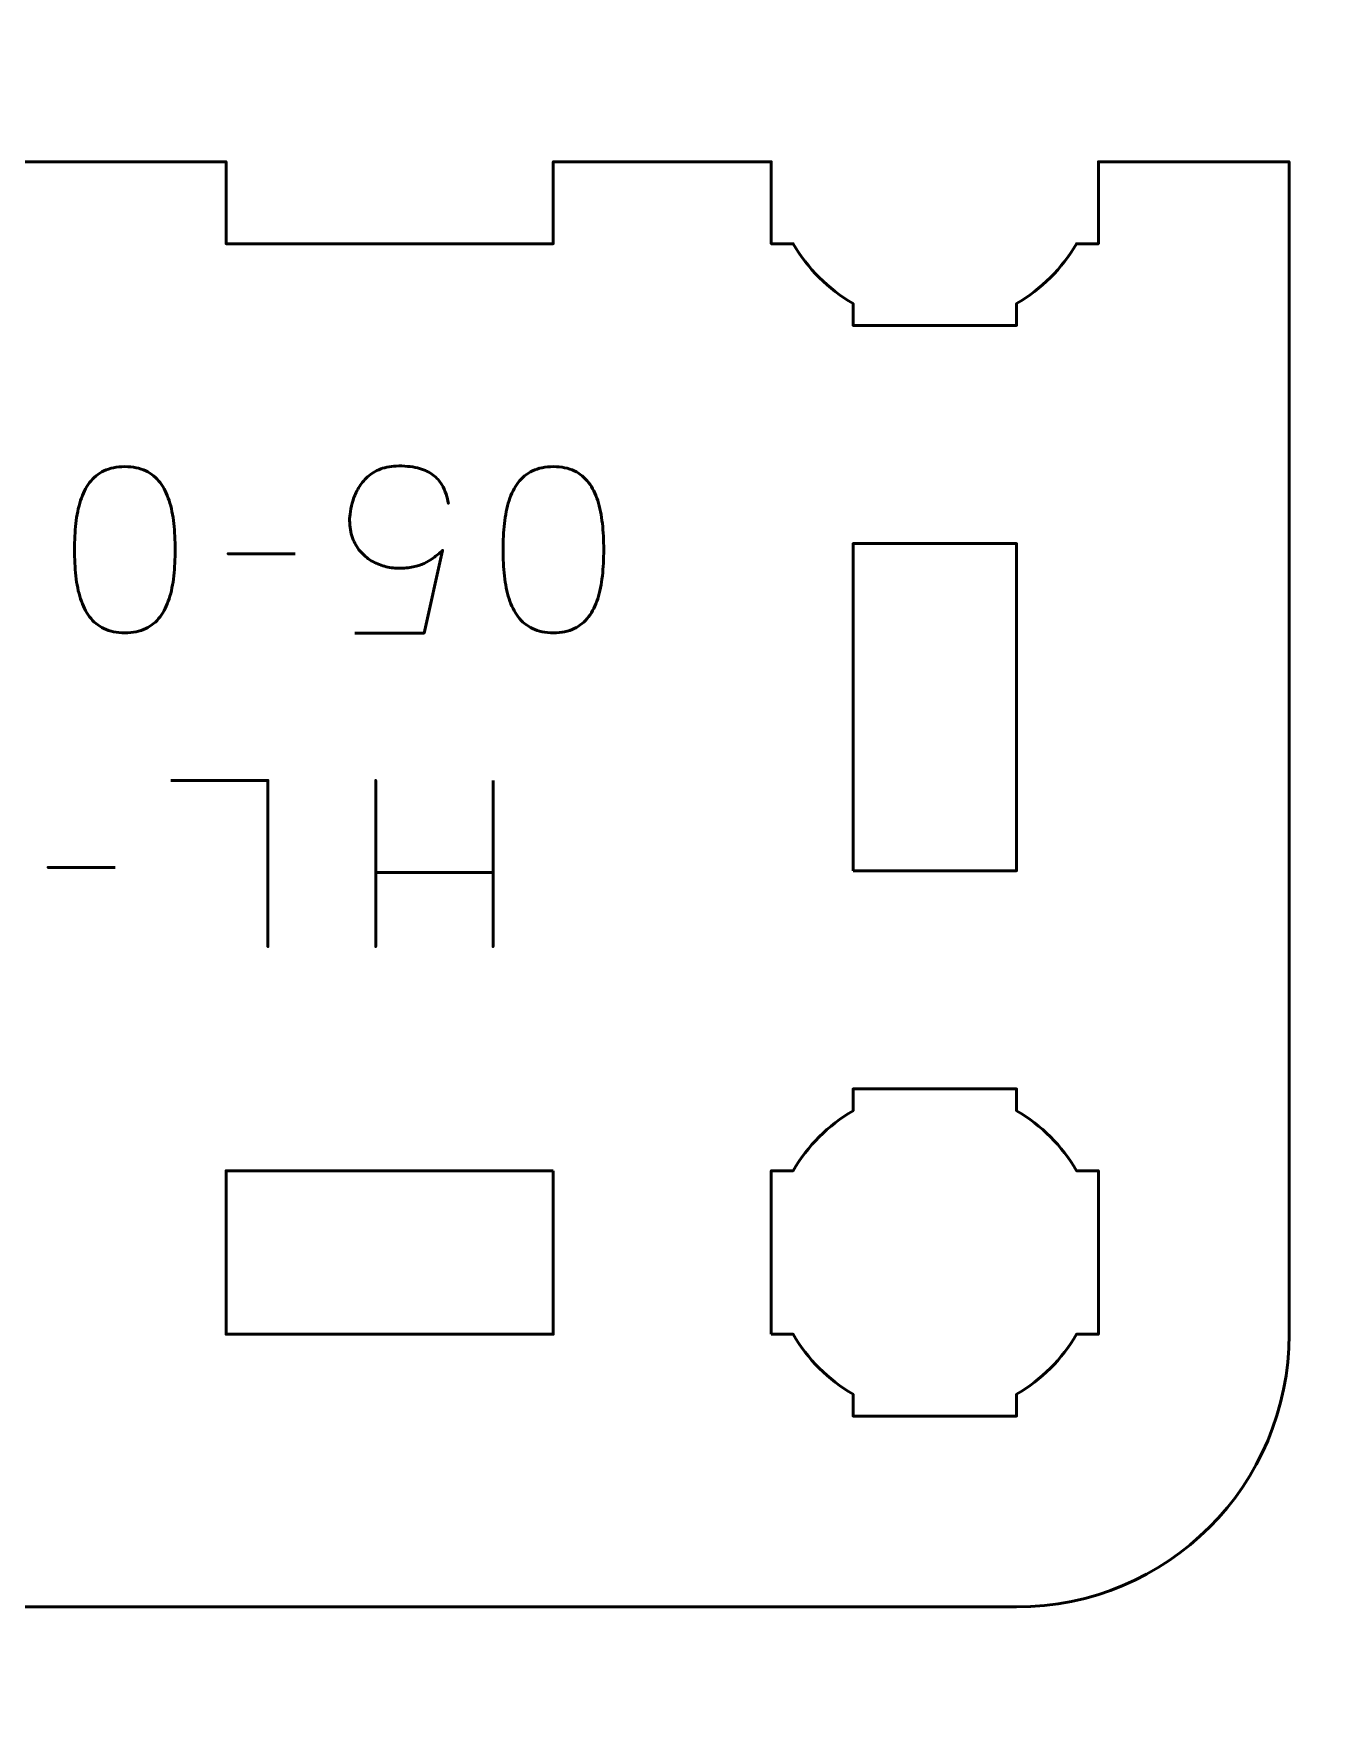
# Model space of a CAD drawing. Header units: centimetres. Extents: x -21 to 0, y -29.7 to 0.
# Drawn here: x -13.303 to -10.954, y -12.226 to -9.115 of the extents above; entities that cross this region are included whole.
import ezdxf

# ---------------------------------------------------------------- set-up
doc = ezdxf.new("R2010")
doc.units = ezdxf.units.CM
doc.header["$MEASUREMENT"] = 0
doc.layers.add('Layer 1', color=7, linetype='Continuous')

msp = doc.modelspace()

# ---------------------------------------------------------------- linework, layer by layer
at = {"layer": 'Layer 1', "color": 1, "lineweight": 53}
msp.add_open_spline([(-21.00003, -29.19995), (-21.00003, -29.19995), (-21.00003, -5.29992), (-21.00003, -5.29992), (-21.00003, -5.29992), (-21.00003, -5.21709), (-20.93286, -5.14992), (-20.85003, -5.14992), (-20.85003, -5.14992), (-20.7672, -5.14992), (-20.70003, -5.08275), (-20.70003, -4.99992), (-20.70003, -4.99992), (-20.70003, -4.91709), (-20.7672, -4.84992), (-20.85003, -4.84992), (-20.85003, -4.84992), (-20.93286, -4.84992), (-21.00003, -4.78275), (-21.00003, -4.69992), (-21.00003, -4.69992), (-21.00003, -4.61709), (-20.93286, -4.54992), (-20.85003, -4.54992), (-20.85003, -4.54992), (-20.7672, -4.54992), (-20.70003, -4.48275), (-20.70003, -4.39992), (-20.70003, -4.39992), (-20.70003, -4.31709), (-20.7672, -4.24992), (-20.85003, -4.24992), (-20.85003, -4.24992), (-20.93286, -4.24992), (-21.00003, -4.18275), (-21.00003, -4.09992), (-21.00003, -4.09992), (-21.00003, -4.01709), (-20.93286, -3.94992), (-20.85003, -3.94992), (-20.85003, -3.94992), (-20.7672, -3.94992), (-20.70003, -3.88275), (-20.70003, -3.79992), (-20.70003, -3.79992), (-20.70003, -3.71709), (-20.7672, -3.64992), (-20.85003, -3.64992), (-20.85003, -3.64992), (-20.93286, -3.64992), (-21.00003, -3.58275), (-21.00003, -3.49992), (-21.00003, -3.49992), (-21.00003, -3.41709), (-20.93286, -3.34992), (-20.85003, -3.34992), (-20.85003, -3.34992), (-20.7672, -3.34992), (-20.70003, -3.28275), (-20.70003, -3.19992), (-20.70003, -3.19992), (-20.70003, -3.11709), (-20.7672, -3.04992), (-20.85003, -3.04992), (-20.85003, -3.04992), (-20.93286, -3.04992), (-21.00003, -2.98275), (-21.00003, -2.89992), (-21.00003, -2.89992), (-21.00003, -2.81709), (-20.93286, -2.74992), (-20.85003, -2.74992), (-20.85003, -2.74992), (-20.7672, -2.74992), (-20.70003, -2.68275), (-20.70003, -2.59992), (-20.70003, -2.59992), (-20.70003, -2.51709), (-20.7672, -2.44992), (-20.85003, -2.44992), (-20.85003, -2.44992), (-20.93286, -2.44992), (-21.00003, -2.38275), (-21.00003, -2.29992), (-21.00003, -2.29992), (-21.00003, -2.21709), (-20.93286, -2.14992), (-20.85003, -2.14992), (-20.85003, -2.14992), (-20.7672, -2.14992), (-20.70003, -2.08275), (-20.70003, -1.99992), (-20.70003, -1.99992), (-20.70003, -1.91709), (-20.7672, -1.84992), (-20.85003, -1.84992), (-20.85003, -1.84992), (-20.93286, -1.84992), (-21.00003, -1.78275), (-21.00003, -1.69992), (-21.00003, -1.69992), (-21.00003, -1.61709), (-20.93286, -1.54992), (-20.85003, -1.54992), (-20.85003, -1.54992), (-20.7672, -1.54992), (-20.70003, -1.48275), (-20.70003, -1.39992), (-20.70003, -1.39992), (-20.70003, -1.31709), (-20.7672, -1.24992), (-20.85003, -1.24992), (-20.85003, -1.24992), (-20.93286, -1.24992), (-21.00003, -1.18275), (-21.00003, -1.09992), (-21.00003, -1.09992), (-21.00003, -1.09992), (-21.00003, -0.49992), (-21.00003, -0.49992), (-21.00003, -0.49992), (-21.00003, -0.22295), (-20.77694, 0.00004), (-20.49994, 0.00004), (-20.49994, 0.00004), (-20.49994, 0.00004), (-0.50008, 0.00004), (-0.50008, 0.00004), (-0.50008, 0.00004), (-0.22294, 0.00004), (0.00002, -0.22295), (0.00002, -0.49992), (0.00002, -0.49992), (0.00002, -0.49992), (0.00002, -29.19995), (0.00002, -29.19995), (0.00002, -29.19995), (0.00002, -29.47695), (-0.22294, -29.70004), (-0.50008, -29.70004), (-0.50008, -29.70004), (-0.50008, -29.70004), (-20.49994, -29.70004), (-20.49994, -29.70004), (-20.49994, -29.70004), (-20.77694, -29.70004), (-21.00003, -29.47695), (-21.00003, -29.19995)], degree=3, knots=[0, 0, 0, 0, 0.027027, 0.027027, 0.027027, 0.027027, 0.0540541, 0.0540541, 0.0540541, 0.0540541, 0.0810811, 0.0810811, 0.0810811, 0.0810811, 0.1081081, 0.1081081, 0.1081081, 0.1081081, 0.1351351, 0.1351351, 0.1351351, 0.1351351, 0.1621622, 0.1621622, 0.1621622, 0.1621622, 0.1891892, 0.1891892, 0.1891892, 0.1891892, 0.2162162, 0.2162162, 0.2162162, 0.2162162, 0.2432432, 0.2432432, 0.2432432, 0.2432432, 0.2702703, 0.2702703, 0.2702703, 0.2702703, 0.2972973, 0.2972973, 0.2972973, 0.2972973, 0.3243243, 0.3243243, 0.3243243, 0.3243243, 0.3513514, 0.3513514, 0.3513514, 0.3513514, 0.3783784, 0.3783784, 0.3783784, 0.3783784, 0.4054054, 0.4054054, 0.4054054, 0.4054054, 0.4324324, 0.4324324, 0.4324324, 0.4324324, 0.4594595, 0.4594595, 0.4594595, 0.4594595, 0.4864865, 0.4864865, 0.4864865, 0.4864865, 0.5135135, 0.5135135, 0.5135135, 0.5135135, 0.5405405, 0.5405405, 0.5405405, 0.5405405, 0.5675676, 0.5675676, 0.5675676, 0.5675676, 0.5945946, 0.5945946, 0.5945946, 0.5945946, 0.6216216, 0.6216216, 0.6216216, 0.6216216, 0.6486486, 0.6486486, 0.6486486, 0.6486486, 0.6756757, 0.6756757, 0.6756757, 0.6756757, 0.7027027, 0.7027027, 0.7027027, 0.7027027, 0.7297297, 0.7297297, 0.7297297, 0.7297297, 0.7567568, 0.7567568, 0.7567568, 0.7567568, 0.7837838, 0.7837838, 0.7837838, 0.7837838, 0.8108108, 0.8108108, 0.8108108, 0.8108108, 0.8378378, 0.8378378, 0.8378378, 0.8378378, 0.8648649, 0.8648649, 0.8648649, 0.8648649, 0.8918919, 0.8918919, 0.8918919, 0.8918919, 0.9189189, 0.9189189, 0.9189189, 0.9189189, 0.9459459, 0.9459459, 0.9459459, 0.9459459, 0.972973, 0.972973, 0.972973, 0.972973, 1, 1, 1, 1], dxfattribs=at)
at = {"layer": 'Layer 1', "color": 3, "lineweight": 53}
msp.add_open_spline([(-14.60002, -9.34989), (-14.60002, -9.34989), (-14.60002, -10.39997), (-14.60002, -10.39997), (-14.60002, -10.39997), (-14.60002, -10.39997), (-16.64997, -10.39997), (-16.64997, -10.39997), (-16.64997, -10.39997), (-16.64997, -10.39997), (-18.69992, -10.39996), (-18.69992, -10.39996), (-18.69992, -10.39996), (-18.69992, -10.39996), (-18.69992, -9.34989), (-18.69992, -9.34989), (-18.69992, -9.34989), (-19.46785, -9.34989), (-19.64736, -9.34989), (-20.29992, -9.34989), (-20.29992, -9.34989), (-20.29992, -9.34989), (-20.29992, -11.4999), (-20.29992, -11.4999), (-20.29992, -11.4999), (-20.29992, -11.7769), (-20.07682, -11.99999), (-19.79982, -11.99999), (-19.79982, -11.99999), (-19.79982, -11.99999), (-16.64997, -11.99999), (-16.64997, -11.99999), (-16.64997, -11.99999), (-16.64997, -11.99999), (-11.50012, -11.99999), (-11.50012, -11.99999), (-11.50012, -11.99999), (-11.22317, -11.99999), (-11.0001, -11.77711), (-11.00002, -11.50005), (-11.00002, -11.50005), (-11.00002, -11.50005), (-11.00002, -9.34989), (-11.00002, -9.34989), (-11.00002, -9.34989), (-11.00002, -9.34989), (-11.34998, -9.34989), (-11.34998, -9.34989), (-11.34998, -9.34989), (-11.34998, -9.34989), (-11.34998, -9.50004), (-11.34998, -9.50004), (-11.34998, -9.50004), (-11.34998, -9.50004), (-11.39017, -9.50004), (-11.39017, -9.50004), (-11.39017, -9.50004), (-11.41651, -9.54554), (-11.45447, -9.58348), (-11.49998, -9.60982), (-11.49998, -9.60982), (-11.49998, -9.60982), (-11.49998, -9.65003), (-11.49998, -9.65003), (-11.49998, -9.65003), (-11.49998, -9.65003), (-11.79998, -9.65003), (-11.79998, -9.65003), (-11.79998, -9.65003), (-11.79998, -9.65003), (-11.79998, -9.6098), (-11.79998, -9.6098), (-11.79998, -9.6098), (-11.84548, -9.58346), (-11.88344, -9.54553), (-11.90978, -9.50004), (-11.90978, -9.50004), (-11.90978, -9.50004), (-11.94997, -9.50004), (-11.94997, -9.50004), (-11.94997, -9.50004), (-11.94997, -9.50004), (-11.94997, -9.35152), (-11.94997, -9.35152), (-11.94997, -9.35152), (-11.94997, -9.35152), (-11.94999, -9.34997), (-11.94999, -9.34997), (-11.94999, -9.34997), (-11.94999, -9.34997), (-11.94999, -9.34989), (-11.94999, -9.34989), (-11.94999, -9.34989), (-11.94999, -9.34989), (-12.35007, -9.34989), (-12.35007, -9.34989), (-12.35007, -9.34989), (-12.35007, -9.34989), (-12.35007, -9.50005), (-12.35007, -9.50005), (-12.35007, -9.50005), (-12.35007, -9.50005), (-12.95006, -9.50005), (-12.95006, -9.50005), (-12.95006, -9.50005), (-12.95006, -9.50005), (-12.95006, -9.34989), (-12.95006, -9.34989), (-12.95006, -9.34989), (-13.62413, -9.34989), (-13.7806, -9.34989), (-14.60002, -9.34989)], degree=3, knots=[0, 0, 0, 0, 0.0357143, 0.0357143, 0.0357143, 0.0357143, 0.0714286, 0.0714286, 0.0714286, 0.0714286, 0.1071429, 0.1071429, 0.1071429, 0.1071429, 0.1428571, 0.1428571, 0.1428571, 0.1428571, 0.1785714, 0.1785714, 0.1785714, 0.1785714, 0.2142857, 0.2142857, 0.2142857, 0.2142857, 0.25, 0.25, 0.25, 0.25, 0.2857143, 0.2857143, 0.2857143, 0.2857143, 0.3214286, 0.3214286, 0.3214286, 0.3214286, 0.3571429, 0.3571429, 0.3571429, 0.3571429, 0.3928571, 0.3928571, 0.3928571, 0.3928571, 0.4285714, 0.4285714, 0.4285714, 0.4285714, 0.4642857, 0.4642857, 0.4642857, 0.4642857, 0.5, 0.5, 0.5, 0.5, 0.5357143, 0.5357143, 0.5357143, 0.5357143, 0.5714286, 0.5714286, 0.5714286, 0.5714286, 0.6071429, 0.6071429, 0.6071429, 0.6071429, 0.6428571, 0.6428571, 0.6428571, 0.6428571, 0.6785714, 0.6785714, 0.6785714, 0.6785714, 0.7142857, 0.7142857, 0.7142857, 0.7142857, 0.75, 0.75, 0.75, 0.75, 0.7857143, 0.7857143, 0.7857143, 0.7857143, 0.8214286, 0.8214286, 0.8214286, 0.8214286, 0.8571429, 0.8571429, 0.8571429, 0.8571429, 0.8928571, 0.8928571, 0.8928571, 0.8928571, 0.9285714, 0.9285714, 0.9285714, 0.9285714, 0.9642857, 0.9642857, 0.9642857, 0.9642857, 1, 1, 1, 1], dxfattribs=at)
at = {"layer": 'Layer 1', "color": 5, "lineweight": 53}
for points, knots in [([(-13.1358, -9.90889), (-13.15061, -9.90896), (-13.16338, -9.91157), (-13.17404, -9.91665), (-13.17404, -9.91665), (-13.18462, -9.92173), (-13.19344, -9.929), (-13.20049, -9.93824), (-13.20049, -9.93824), (-13.20748, -9.94755), (-13.21298, -9.95856), (-13.21707, -9.97126), (-13.21707, -9.97126), (-13.2211, -9.98396), (-13.22399, -9.99786), (-13.22561, -10.0131), (-13.22561, -10.0131), (-13.22731, -10.02834), (-13.22815, -10.04436), (-13.22808, -10.06129), (-13.22808, -10.06129), (-13.22815, -10.07815), (-13.22731, -10.09417), (-13.22561, -10.10934), (-13.22561, -10.10934), (-13.22399, -10.12451), (-13.2211, -10.13848), (-13.21707, -10.15118), (-13.21707, -10.15118), (-13.21298, -10.16381), (-13.20748, -10.17481), (-13.20049, -10.1842), (-13.20049, -10.1842), (-13.19344, -10.19351), (-13.18462, -10.20078), (-13.17404, -10.20586), (-13.17404, -10.20586), (-13.16338, -10.21101), (-13.15061, -10.21362), (-13.1358, -10.21369), (-13.1358, -10.21369), (-13.12098, -10.21362), (-13.10821, -10.21101), (-13.09755, -10.20586), (-13.09755, -10.20586), (-13.08697, -10.20078), (-13.07815, -10.19351), (-13.0711, -10.1842), (-13.0711, -10.1842), (-13.06411, -10.17481), (-13.05861, -10.16381), (-13.05452, -10.15118), (-13.05452, -10.15118), (-13.05049, -10.13848), (-13.0476, -10.12451), (-13.04598, -10.10934), (-13.04598, -10.10934), (-13.04429, -10.09417), (-13.04344, -10.07815), (-13.04351, -10.06129), (-13.04351, -10.06129), (-13.04344, -10.04436), (-13.04429, -10.02834), (-13.04598, -10.0131), (-13.04598, -10.0131), (-13.0476, -9.99786), (-13.05049, -9.98396), (-13.05452, -9.97126), (-13.05452, -9.97126), (-13.05861, -9.95856), (-13.06411, -9.94755), (-13.0711, -9.93824), (-13.0711, -9.93824), (-13.07815, -9.929), (-13.08697, -9.92173), (-13.09755, -9.91665), (-13.09755, -9.91665), (-13.10821, -9.91157), (-13.12098, -9.90896), (-13.1358, -9.90889)], [0, 0, 0, 0, 0.05, 0.05, 0.05, 0.05, 0.1, 0.1, 0.1, 0.1, 0.15, 0.15, 0.15, 0.15, 0.2, 0.2, 0.2, 0.2, 0.25, 0.25, 0.25, 0.25, 0.3, 0.3, 0.3, 0.3, 0.35, 0.35, 0.35, 0.35, 0.4, 0.4, 0.4, 0.4, 0.45, 0.45, 0.45, 0.45, 0.5, 0.5, 0.5, 0.5, 0.55, 0.55, 0.55, 0.55, 0.6, 0.6, 0.6, 0.6, 0.65, 0.65, 0.65, 0.65, 0.7, 0.7, 0.7, 0.7, 0.75, 0.75, 0.75, 0.75, 0.8, 0.8, 0.8, 0.8, 0.85, 0.85, 0.85, 0.85, 0.9, 0.9, 0.9, 0.9, 0.95, 0.95, 0.95, 0.95, 1, 1, 1, 1]), ([(-13.1358, -9.90889), (-13.15061, -9.90896), (-13.16338, -9.91157), (-13.17404, -9.91665), (-13.17404, -9.91665), (-13.18462, -9.92173), (-13.19344, -9.929), (-13.20049, -9.93824), (-13.20049, -9.93824), (-13.20748, -9.94755), (-13.21298, -9.95856), (-13.21707, -9.97126), (-13.21707, -9.97126), (-13.2211, -9.98396), (-13.22399, -9.99786), (-13.22561, -10.0131), (-13.22561, -10.0131), (-13.22731, -10.02834), (-13.22815, -10.04436), (-13.22808, -10.06129), (-13.22808, -10.06129), (-13.22815, -10.07815), (-13.22731, -10.09417), (-13.22561, -10.10934), (-13.22561, -10.10934), (-13.22399, -10.12451), (-13.2211, -10.13848), (-13.21707, -10.15118), (-13.21707, -10.15118), (-13.21298, -10.16381), (-13.20748, -10.17481), (-13.20049, -10.1842), (-13.20049, -10.1842), (-13.19344, -10.19351), (-13.18462, -10.20078), (-13.17404, -10.20586), (-13.17404, -10.20586), (-13.16338, -10.21101), (-13.15061, -10.21362), (-13.1358, -10.21369), (-13.1358, -10.21369), (-13.12098, -10.21362), (-13.10821, -10.21101), (-13.09755, -10.20586), (-13.09755, -10.20586), (-13.08697, -10.20078), (-13.07815, -10.19351), (-13.0711, -10.1842), (-13.0711, -10.1842), (-13.06411, -10.17481), (-13.05861, -10.16381), (-13.05452, -10.15118), (-13.05452, -10.15118), (-13.05049, -10.13848), (-13.0476, -10.12451), (-13.04598, -10.10934), (-13.04598, -10.10934), (-13.04429, -10.09417), (-13.04344, -10.07815), (-13.04351, -10.06129), (-13.04351, -10.06129), (-13.04344, -10.04436), (-13.04429, -10.02834), (-13.04598, -10.0131), (-13.04598, -10.0131), (-13.0476, -9.99786), (-13.05049, -9.98396), (-13.05452, -9.97126), (-13.05452, -9.97126), (-13.05861, -9.95856), (-13.06411, -9.94755), (-13.0711, -9.93824), (-13.0711, -9.93824), (-13.07815, -9.929), (-13.08697, -9.92173), (-13.09755, -9.91665), (-13.09755, -9.91665), (-13.10821, -9.91157), (-13.12098, -9.90896), (-13.1358, -9.90889)], [0, 0, 0, 0, 0.05, 0.05, 0.05, 0.05, 0.1, 0.1, 0.1, 0.1, 0.15, 0.15, 0.15, 0.15, 0.2, 0.2, 0.2, 0.2, 0.25, 0.25, 0.25, 0.25, 0.3, 0.3, 0.3, 0.3, 0.35, 0.35, 0.35, 0.35, 0.4, 0.4, 0.4, 0.4, 0.45, 0.45, 0.45, 0.45, 0.5, 0.5, 0.5, 0.5, 0.55, 0.55, 0.55, 0.55, 0.6, 0.6, 0.6, 0.6, 0.65, 0.65, 0.65, 0.65, 0.7, 0.7, 0.7, 0.7, 0.75, 0.75, 0.75, 0.75, 0.8, 0.8, 0.8, 0.8, 0.85, 0.85, 0.85, 0.85, 0.9, 0.9, 0.9, 0.9, 0.95, 0.95, 0.95, 0.95, 1, 1, 1, 1]), ([(-12.71374, -10.21411), (-12.71374, -10.21411), (-12.58674, -10.21411), (-12.58674, -10.21411), (-12.58674, -10.21411), (-12.58674, -10.21411), (-12.55287, -10.06256), (-12.55287, -10.06256), (-12.55287, -10.06256), (-12.5588, -10.06764), (-12.56444, -10.07222), (-12.56988, -10.07625), (-12.56988, -10.07625), (-12.57524, -10.08027), (-12.58088, -10.08365), (-12.58681, -10.08648), (-12.58681, -10.08648), (-12.59281, -10.0893), (-12.59958, -10.09142), (-12.60713, -10.0929), (-12.60713, -10.0929), (-12.61475, -10.09438), (-12.62378, -10.09516), (-12.63415, -10.09516), (-12.63415, -10.09516), (-12.64262, -10.09516), (-12.65109, -10.09403), (-12.65955, -10.0917), (-12.65955, -10.0917), (-12.66802, -10.08944), (-12.67606, -10.08598), (-12.68368, -10.0814), (-12.68368, -10.0814), (-12.69137, -10.07674), (-12.69815, -10.07095), (-12.70407, -10.06397), (-12.70407, -10.06397), (-12.71007, -10.05698), (-12.7148, -10.0488), (-12.71818, -10.03942), (-12.71818, -10.03942), (-12.72164, -10.03003), (-12.7234, -10.01938), (-12.72347, -10.00753), (-12.72347, -10.00753), (-12.72355, -10.00315), (-12.72305, -9.99765), (-12.72206, -9.99116), (-12.72206, -9.99116), (-12.72115, -9.98467), (-12.71945, -9.97761), (-12.71705, -9.97013), (-12.71705, -9.97013), (-12.71466, -9.96265), (-12.71127, -9.95524), (-12.70697, -9.94791), (-12.70697, -9.94791), (-12.70266, -9.94057), (-12.69716, -9.93387), (-12.69053, -9.9278), (-12.69053, -9.9278), (-12.68389, -9.92173), (-12.67585, -9.91686), (-12.66647, -9.91319), (-12.66647, -9.91319), (-12.65701, -9.9096), (-12.64593, -9.90769), (-12.63331, -9.90762), (-12.63331, -9.90762), (-12.61821, -9.90769), (-12.60551, -9.90931), (-12.59521, -9.91235), (-12.59521, -9.91235), (-12.5849, -9.91545), (-12.57651, -9.91947), (-12.57002, -9.92455), (-12.57002, -9.92455), (-12.56346, -9.92963), (-12.55838, -9.93521), (-12.55471, -9.94127), (-12.55471, -9.94127), (-12.55104, -9.94734), (-12.54829, -9.95341), (-12.54645, -9.95948), (-12.54645, -9.95948), (-12.54462, -9.96555), (-12.54321, -9.97112), (-12.54229, -9.9762), (-12.54229, -9.9762), (-12.54321, -9.97112), (-12.54462, -9.96555), (-12.54645, -9.95948), (-12.54645, -9.95948), (-12.54829, -9.95341), (-12.55104, -9.94734), (-12.55471, -9.94127), (-12.55471, -9.94127), (-12.55838, -9.93521), (-12.56346, -9.92963), (-12.57002, -9.92455), (-12.57002, -9.92455), (-12.57651, -9.91947), (-12.5849, -9.91545), (-12.59521, -9.91235), (-12.59521, -9.91235), (-12.60551, -9.90931), (-12.61821, -9.90769), (-12.63331, -9.90762), (-12.63331, -9.90762), (-12.64593, -9.90769), (-12.65701, -9.9096), (-12.66647, -9.91319), (-12.66647, -9.91319), (-12.67585, -9.91686), (-12.68389, -9.92173), (-12.69053, -9.9278), (-12.69053, -9.9278), (-12.69716, -9.93387), (-12.70266, -9.94057), (-12.70697, -9.94791), (-12.70697, -9.94791), (-12.71127, -9.95524), (-12.71466, -9.96265), (-12.71705, -9.97013), (-12.71705, -9.97013), (-12.71945, -9.97761), (-12.72115, -9.98467), (-12.72206, -9.99116), (-12.72206, -9.99116), (-12.72305, -9.99765), (-12.72355, -10.00315), (-12.72347, -10.00753), (-12.72347, -10.00753), (-12.7234, -10.01938), (-12.72164, -10.03003), (-12.71818, -10.03942), (-12.71818, -10.03942), (-12.7148, -10.0488), (-12.71007, -10.05698), (-12.70407, -10.06397), (-12.70407, -10.06397), (-12.69815, -10.07095), (-12.69137, -10.07674), (-12.68368, -10.0814), (-12.68368, -10.0814), (-12.67606, -10.08598), (-12.66802, -10.08944), (-12.65955, -10.0917), (-12.65955, -10.0917), (-12.65109, -10.09403), (-12.64262, -10.09516), (-12.63415, -10.09516), (-12.63415, -10.09516), (-12.62378, -10.09516), (-12.61475, -10.09438), (-12.60713, -10.0929), (-12.60713, -10.0929), (-12.59958, -10.09142), (-12.59281, -10.0893), (-12.58681, -10.08648), (-12.58681, -10.08648), (-12.58088, -10.08365), (-12.57524, -10.08027), (-12.56988, -10.07625), (-12.56988, -10.07625), (-12.56444, -10.07222), (-12.5588, -10.06764), (-12.55287, -10.06256), (-12.55287, -10.06256), (-12.55287, -10.06256), (-12.58674, -10.21411), (-12.58674, -10.21411), (-12.58674, -10.21411), (-12.58674, -10.21411), (-12.71374, -10.21411), (-12.71374, -10.21411)], [0, 0, 0, 0, 0.0227273, 0.0227273, 0.0227273, 0.0227273, 0.0454545, 0.0454545, 0.0454545, 0.0454545, 0.0681818, 0.0681818, 0.0681818, 0.0681818, 0.0909091, 0.0909091, 0.0909091, 0.0909091, 0.1136364, 0.1136364, 0.1136364, 0.1136364, 0.1363636, 0.1363636, 0.1363636, 0.1363636, 0.1590909, 0.1590909, 0.1590909, 0.1590909, 0.1818182, 0.1818182, 0.1818182, 0.1818182, 0.2045455, 0.2045455, 0.2045455, 0.2045455, 0.2272727, 0.2272727, 0.2272727, 0.2272727, 0.25, 0.25, 0.25, 0.25, 0.2727273, 0.2727273, 0.2727273, 0.2727273, 0.2954545, 0.2954545, 0.2954545, 0.2954545, 0.3181818, 0.3181818, 0.3181818, 0.3181818, 0.3409091, 0.3409091, 0.3409091, 0.3409091, 0.3636364, 0.3636364, 0.3636364, 0.3636364, 0.3863636, 0.3863636, 0.3863636, 0.3863636, 0.4090909, 0.4090909, 0.4090909, 0.4090909, 0.4318182, 0.4318182, 0.4318182, 0.4318182, 0.4545455, 0.4545455, 0.4545455, 0.4545455, 0.4772727, 0.4772727, 0.4772727, 0.4772727, 0.5, 0.5, 0.5, 0.5, 0.5227273, 0.5227273, 0.5227273, 0.5227273, 0.5454545, 0.5454545, 0.5454545, 0.5454545, 0.5681818, 0.5681818, 0.5681818, 0.5681818, 0.5909091, 0.5909091, 0.5909091, 0.5909091, 0.6136364, 0.6136364, 0.6136364, 0.6136364, 0.6363636, 0.6363636, 0.6363636, 0.6363636, 0.6590909, 0.6590909, 0.6590909, 0.6590909, 0.6818182, 0.6818182, 0.6818182, 0.6818182, 0.7045455, 0.7045455, 0.7045455, 0.7045455, 0.7272727, 0.7272727, 0.7272727, 0.7272727, 0.75, 0.75, 0.75, 0.75, 0.7727273, 0.7727273, 0.7727273, 0.7727273, 0.7954545, 0.7954545, 0.7954545, 0.7954545, 0.8181818, 0.8181818, 0.8181818, 0.8181818, 0.8409091, 0.8409091, 0.8409091, 0.8409091, 0.8636364, 0.8636364, 0.8636364, 0.8636364, 0.8863636, 0.8863636, 0.8863636, 0.8863636, 0.9090909, 0.9090909, 0.9090909, 0.9090909, 0.9318182, 0.9318182, 0.9318182, 0.9318182, 0.9545455, 0.9545455, 0.9545455, 0.9545455, 0.9772727, 0.9772727, 0.9772727, 0.9772727, 1, 1, 1, 1]), ([(-12.34968, -9.90889), (-12.36449, -9.90896), (-12.37726, -9.91157), (-12.38792, -9.91665), (-12.38792, -9.91665), (-12.3985, -9.92173), (-12.40732, -9.929), (-12.41437, -9.93824), (-12.41437, -9.93824), (-12.42136, -9.94755), (-12.42686, -9.95856), (-12.43095, -9.97126), (-12.43095, -9.97126), (-12.43498, -9.98396), (-12.43787, -9.99786), (-12.43949, -10.0131), (-12.43949, -10.0131), (-12.44119, -10.02834), (-12.44203, -10.04436), (-12.44196, -10.06129), (-12.44196, -10.06129), (-12.44203, -10.07815), (-12.44119, -10.09417), (-12.43949, -10.10934), (-12.43949, -10.10934), (-12.43787, -10.12451), (-12.43498, -10.13848), (-12.43095, -10.15118), (-12.43095, -10.15118), (-12.42686, -10.16381), (-12.42136, -10.17481), (-12.41437, -10.1842), (-12.41437, -10.1842), (-12.40732, -10.19351), (-12.3985, -10.20078), (-12.38792, -10.20586), (-12.38792, -10.20586), (-12.37726, -10.21101), (-12.36449, -10.21362), (-12.34968, -10.21369), (-12.34968, -10.21369), (-12.33486, -10.21362), (-12.32209, -10.21101), (-12.31143, -10.20586), (-12.31143, -10.20586), (-12.30085, -10.20078), (-12.29203, -10.19351), (-12.28498, -10.1842), (-12.28498, -10.1842), (-12.27799, -10.17481), (-12.27249, -10.16381), (-12.2684, -10.15118), (-12.2684, -10.15118), (-12.26437, -10.13848), (-12.26148, -10.12451), (-12.25986, -10.10934), (-12.25986, -10.10934), (-12.25817, -10.09417), (-12.25732, -10.07815), (-12.25739, -10.06129), (-12.25739, -10.06129), (-12.25732, -10.04436), (-12.25817, -10.02834), (-12.25986, -10.0131), (-12.25986, -10.0131), (-12.26148, -9.99786), (-12.26437, -9.98396), (-12.2684, -9.97126), (-12.2684, -9.97126), (-12.27249, -9.95856), (-12.27799, -9.94755), (-12.28498, -9.93824), (-12.28498, -9.93824), (-12.29203, -9.929), (-12.30085, -9.92173), (-12.31143, -9.91665), (-12.31143, -9.91665), (-12.32209, -9.91157), (-12.33486, -9.90896), (-12.34968, -9.90889)], [0, 0, 0, 0, 0.05, 0.05, 0.05, 0.05, 0.1, 0.1, 0.1, 0.1, 0.15, 0.15, 0.15, 0.15, 0.2, 0.2, 0.2, 0.2, 0.25, 0.25, 0.25, 0.25, 0.3, 0.3, 0.3, 0.3, 0.35, 0.35, 0.35, 0.35, 0.4, 0.4, 0.4, 0.4, 0.45, 0.45, 0.45, 0.45, 0.5, 0.5, 0.5, 0.5, 0.55, 0.55, 0.55, 0.55, 0.6, 0.6, 0.6, 0.6, 0.65, 0.65, 0.65, 0.65, 0.7, 0.7, 0.7, 0.7, 0.75, 0.75, 0.75, 0.75, 0.8, 0.8, 0.8, 0.8, 0.85, 0.85, 0.85, 0.85, 0.9, 0.9, 0.9, 0.9, 0.95, 0.95, 0.95, 0.95, 1, 1, 1, 1]), ([(-12.34968, -9.90889), (-12.36449, -9.90896), (-12.37726, -9.91157), (-12.38792, -9.91665), (-12.38792, -9.91665), (-12.3985, -9.92173), (-12.40732, -9.929), (-12.41437, -9.93824), (-12.41437, -9.93824), (-12.42136, -9.94755), (-12.42686, -9.95856), (-12.43095, -9.97126), (-12.43095, -9.97126), (-12.43498, -9.98396), (-12.43787, -9.99786), (-12.43949, -10.0131), (-12.43949, -10.0131), (-12.44119, -10.02834), (-12.44203, -10.04436), (-12.44196, -10.06129), (-12.44196, -10.06129), (-12.44203, -10.07815), (-12.44119, -10.09417), (-12.43949, -10.10934), (-12.43949, -10.10934), (-12.43787, -10.12451), (-12.43498, -10.13848), (-12.43095, -10.15118), (-12.43095, -10.15118), (-12.42686, -10.16381), (-12.42136, -10.17481), (-12.41437, -10.1842), (-12.41437, -10.1842), (-12.40732, -10.19351), (-12.3985, -10.20078), (-12.38792, -10.20586), (-12.38792, -10.20586), (-12.37726, -10.21101), (-12.36449, -10.21362), (-12.34968, -10.21369), (-12.34968, -10.21369), (-12.33486, -10.21362), (-12.32209, -10.21101), (-12.31143, -10.20586), (-12.31143, -10.20586), (-12.30085, -10.20078), (-12.29203, -10.19351), (-12.28498, -10.1842), (-12.28498, -10.1842), (-12.27799, -10.17481), (-12.27249, -10.16381), (-12.2684, -10.15118), (-12.2684, -10.15118), (-12.26437, -10.13848), (-12.26148, -10.12451), (-12.25986, -10.10934), (-12.25986, -10.10934), (-12.25817, -10.09417), (-12.25732, -10.07815), (-12.25739, -10.06129), (-12.25739, -10.06129), (-12.25732, -10.04436), (-12.25817, -10.02834), (-12.25986, -10.0131), (-12.25986, -10.0131), (-12.26148, -9.99786), (-12.26437, -9.98396), (-12.2684, -9.97126), (-12.2684, -9.97126), (-12.27249, -9.95856), (-12.27799, -9.94755), (-12.28498, -9.93824), (-12.28498, -9.93824), (-12.29203, -9.929), (-12.30085, -9.92173), (-12.31143, -9.91665), (-12.31143, -9.91665), (-12.32209, -9.91157), (-12.33486, -9.90896), (-12.34968, -9.90889)], [0, 0, 0, 0, 0.05, 0.05, 0.05, 0.05, 0.1, 0.1, 0.1, 0.1, 0.15, 0.15, 0.15, 0.15, 0.2, 0.2, 0.2, 0.2, 0.25, 0.25, 0.25, 0.25, 0.3, 0.3, 0.3, 0.3, 0.35, 0.35, 0.35, 0.35, 0.4, 0.4, 0.4, 0.4, 0.45, 0.45, 0.45, 0.45, 0.5, 0.5, 0.5, 0.5, 0.55, 0.55, 0.55, 0.55, 0.6, 0.6, 0.6, 0.6, 0.65, 0.65, 0.65, 0.65, 0.7, 0.7, 0.7, 0.7, 0.75, 0.75, 0.75, 0.75, 0.8, 0.8, 0.8, 0.8, 0.85, 0.85, 0.85, 0.85, 0.9, 0.9, 0.9, 0.9, 0.95, 0.95, 0.95, 0.95, 1, 1, 1, 1]), ([(-12.82338, -10.06849), (-12.82338, -10.06849), (-12.94657, -10.06849), (-12.94657, -10.06849), (-12.94657, -10.06849), (-12.94657, -10.06849), (-12.82338, -10.06849), (-12.82338, -10.06849)], [0, 0, 0, 0, 0.5, 0.5, 0.5, 0.5, 1, 1, 1, 1]), ([(-13.05155, -10.4842), (-13.05155, -10.4842), (-12.87333, -10.4842), (-12.87333, -10.4842), (-12.87333, -10.4842), (-12.87333, -10.4842), (-12.87333, -10.78942), (-12.87333, -10.78942), (-12.87333, -10.78942), (-12.87333, -10.78942), (-12.87333, -10.4842), (-12.87333, -10.4842), (-12.87333, -10.4842), (-12.87333, -10.4842), (-13.05155, -10.4842), (-13.05155, -10.4842)], [0, 0, 0, 0, 0.25, 0.25, 0.25, 0.25, 0.5, 0.5, 0.5, 0.5, 0.75, 0.75, 0.75, 0.75, 1, 1, 1, 1]), ([(-12.46016, -10.4842), (-12.46016, -10.4842), (-12.46016, -10.65311), (-12.46016, -10.65311), (-12.46016, -10.65311), (-12.46016, -10.65311), (-12.67563, -10.65311), (-12.67563, -10.65311), (-12.67563, -10.65311), (-12.67563, -10.65311), (-12.67563, -10.4842), (-12.67563, -10.4842), (-12.67563, -10.4842), (-12.67563, -10.4842), (-12.67563, -10.789), (-12.67563, -10.789), (-12.67563, -10.789), (-12.67563, -10.789), (-12.67563, -10.65311), (-12.67563, -10.65311), (-12.67563, -10.65311), (-12.67563, -10.65311), (-12.46016, -10.65311), (-12.46016, -10.65311), (-12.46016, -10.65311), (-12.46016, -10.65311), (-12.46016, -10.789), (-12.46016, -10.789), (-12.46016, -10.789), (-12.46016, -10.789), (-12.46016, -10.4842), (-12.46016, -10.4842)], [0, 0, 0, 0, 0.125, 0.125, 0.125, 0.125, 0.25, 0.25, 0.25, 0.25, 0.375, 0.375, 0.375, 0.375, 0.5, 0.5, 0.5, 0.5, 0.625, 0.625, 0.625, 0.625, 0.75, 0.75, 0.75, 0.75, 0.875, 0.875, 0.875, 0.875, 1, 1, 1, 1]), ([(-13.15357, -10.6438), (-13.15357, -10.6438), (-13.27676, -10.6438), (-13.27676, -10.6438), (-13.27676, -10.6438), (-13.27676, -10.6438), (-13.15357, -10.6438), (-13.15357, -10.6438)], [0, 0, 0, 0, 0.5, 0.5, 0.5, 0.5, 1, 1, 1, 1])]:
    msp.add_open_spline(points, degree=3, knots=knots, dxfattribs=at)
at = {"layer": 'Layer 1', "lineweight": 53}
for points, knots in [([(-11.79995, -10.65004), (-11.79995, -10.65004), (-11.49994, -10.65004), (-11.49994, -10.65004), (-11.49994, -10.65004), (-11.49994, -10.65004), (-11.49994, -10.05005), (-11.49994, -10.05005), (-11.49994, -10.05005), (-11.49994, -10.05005), (-11.79995, -10.05005), (-11.79995, -10.05005), (-11.79995, -10.05005), (-11.79995, -10.05005), (-11.79995, -10.65004), (-11.79995, -10.65004)], [0, 0, 0, 0, 0.25, 0.25, 0.25, 0.25, 0.5, 0.5, 0.5, 0.5, 0.75, 0.75, 0.75, 0.75, 1, 1, 1, 1]), ([(-11.94997, -11.50004), (-11.94997, -11.50004), (-11.94997, -11.35152), (-11.94997, -11.35152), (-11.94997, -11.35152), (-11.94997, -11.35152), (-11.94999, -11.34997), (-11.94999, -11.34997), (-11.94999, -11.34997), (-11.94999, -11.34997), (-11.94997, -11.34842), (-11.94997, -11.34842), (-11.94997, -11.34842), (-11.94997, -11.34842), (-11.94997, -11.20004), (-11.94997, -11.20004), (-11.94997, -11.20004), (-11.94997, -11.20004), (-11.90988, -11.20004), (-11.90988, -11.20004), (-11.90988, -11.20004), (-11.88353, -11.15447), (-11.84553, -11.11649), (-11.79998, -11.09013), (-11.79998, -11.09013), (-11.79998, -11.09013), (-11.79998, -11.05004), (-11.79998, -11.05004), (-11.79998, -11.05004), (-11.79998, -11.05004), (-11.65593, -11.05004), (-11.65593, -11.05004), (-11.65593, -11.05004), (-11.65593, -11.05004), (-11.64999, -11.04998), (-11.64999, -11.04998), (-11.64999, -11.04998), (-11.64999, -11.04998), (-11.64405, -11.05004), (-11.64405, -11.05004), (-11.64405, -11.05004), (-11.64405, -11.05004), (-11.49998, -11.05004), (-11.49998, -11.05004), (-11.49998, -11.05004), (-11.49998, -11.05004), (-11.49998, -11.09011), (-11.49998, -11.09011), (-11.49998, -11.09011), (-11.45441, -11.11647), (-11.41642, -11.15446), (-11.39008, -11.20004), (-11.39008, -11.20004), (-11.39008, -11.20004), (-11.34998, -11.20004), (-11.34998, -11.20004), (-11.34998, -11.20004), (-11.34998, -11.20004), (-11.34998, -11.50004), (-11.34998, -11.50004), (-11.34998, -11.50004), (-11.34998, -11.50004), (-11.39017, -11.50004), (-11.39017, -11.50004), (-11.39017, -11.50004), (-11.41651, -11.54554), (-11.45447, -11.58348), (-11.49998, -11.60982), (-11.49998, -11.60982), (-11.49998, -11.60982), (-11.49998, -11.65003), (-11.49998, -11.65003), (-11.49998, -11.65003), (-11.49998, -11.65003), (-11.79998, -11.65003), (-11.79998, -11.65003), (-11.79998, -11.65003), (-11.79998, -11.65003), (-11.79998, -11.6098), (-11.79998, -11.6098), (-11.79998, -11.6098), (-11.84548, -11.58346), (-11.88344, -11.54553), (-11.90978, -11.50004), (-11.90978, -11.50004), (-11.90978, -11.50004), (-11.94997, -11.50004), (-11.94997, -11.50004)], [0, 0, 0, 0, 0.0454545, 0.0454545, 0.0454545, 0.0454545, 0.0909091, 0.0909091, 0.0909091, 0.0909091, 0.1363636, 0.1363636, 0.1363636, 0.1363636, 0.1818182, 0.1818182, 0.1818182, 0.1818182, 0.2272727, 0.2272727, 0.2272727, 0.2272727, 0.2727273, 0.2727273, 0.2727273, 0.2727273, 0.3181818, 0.3181818, 0.3181818, 0.3181818, 0.3636364, 0.3636364, 0.3636364, 0.3636364, 0.4090909, 0.4090909, 0.4090909, 0.4090909, 0.4545455, 0.4545455, 0.4545455, 0.4545455, 0.5, 0.5, 0.5, 0.5, 0.5454545, 0.5454545, 0.5454545, 0.5454545, 0.5909091, 0.5909091, 0.5909091, 0.5909091, 0.6363636, 0.6363636, 0.6363636, 0.6363636, 0.6818182, 0.6818182, 0.6818182, 0.6818182, 0.7272727, 0.7272727, 0.7272727, 0.7272727, 0.7727273, 0.7727273, 0.7727273, 0.7727273, 0.8181818, 0.8181818, 0.8181818, 0.8181818, 0.8636364, 0.8636364, 0.8636364, 0.8636364, 0.9090909, 0.9090909, 0.9090909, 0.9090909, 0.9545455, 0.9545455, 0.9545455, 0.9545455, 1, 1, 1, 1]), ([(-12.35007, -11.20004), (-12.35007, -11.20004), (-12.35007, -11.50005), (-12.35007, -11.50005), (-12.35007, -11.50005), (-12.35007, -11.50005), (-12.95006, -11.50005), (-12.95006, -11.50005), (-12.95006, -11.50005), (-12.95006, -11.50005), (-12.95006, -11.20004), (-12.95006, -11.20004), (-12.95006, -11.20004), (-12.95006, -11.20004), (-12.35007, -11.20004), (-12.35007, -11.20004)], [0, 0, 0, 0, 0.25, 0.25, 0.25, 0.25, 0.5, 0.5, 0.5, 0.5, 0.75, 0.75, 0.75, 0.75, 1, 1, 1, 1])]:
    msp.add_open_spline(points, degree=3, knots=knots, dxfattribs=at)

doc.saveas('drawing.dxf')
